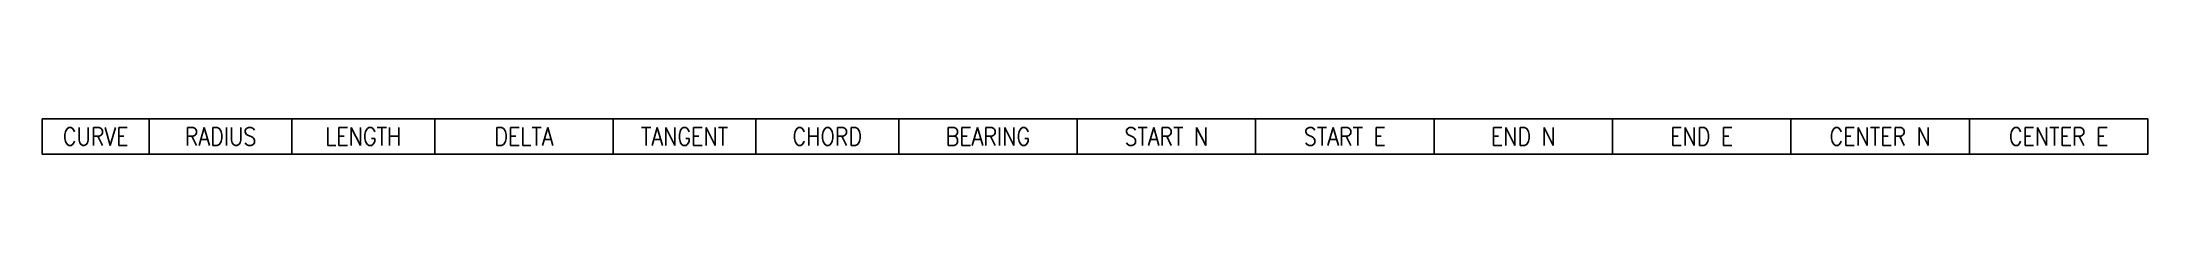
# Model space of a CAD drawing. Extents: x 0 to 118, y -2 to 0.
import ezdxf
from ezdxf.enums import TextEntityAlignment as Align

# ---------------------------------------------------------------- set-up
doc = ezdxf.new("R2010")
doc.units = 0
doc.header["$LTSCALE"] = 30
doc.header["$MEASUREMENT"] = 0
for name, color, linetype in [('CRVS-CURV-bearing', 7, 'Continuous'), ('CRVS-CURV-centereasting', 7, 'Continuous'), ('CRVS-CURV-centernorthing', 7, 'Continuous'), ('CRVS-CURV-chord', 7, 'Continuous'), ('CRVS-CURV-delta', 7, 'Continuous'), ('CRVS-CURV-endeasting', 7, 'Continuous'), ('CRVS-CURV-endnorthing', 7, 'Continuous'), ('CRVS-CURV-label', 7, 'Continuous'), ('CRVS-CURV-length', 7, 'Continuous'), ('CRVS-CURV-radius', 7, 'Continuous'), ('CRVS-CURV-starteasting', 7, 'Continuous'), ('CRVS-CURV-startnorthing', 7, 'Continuous'), ('CRVS-CURV-tangent', 7, 'Continuous')]:
    doc.layers.add(name, color=color, linetype=linetype)
doc.styles.add('ROMANS', font='romans', dxfattribs={"width": 0.95})

msp = doc.modelspace()

# ---------------------------------------------------------------- linework, layer by layer
at = {"layer": 'CRVS-CURV-bearing', "color": 0}
for p, q in [((48, 0), (58, 0)), ((58, -2), (58, 0)), ((48, -2), (58, -2))]:
    msp.add_line(p, q, dxfattribs=at)
at = {"layer": 'CRVS-CURV-centereasting', "color": 0}
for p, q in [((108, 0), (118, 0)), ((118, -2), (118, 0)), ((108, -2), (118, -2))]:
    msp.add_line(p, q, dxfattribs=at)
at = {"layer": 'CRVS-CURV-centernorthing', "color": 0}
for p, q in [((98, 0), (108, 0)), ((108, -2), (108, 0)), ((98, -2), (108, -2))]:
    msp.add_line(p, q, dxfattribs=at)
at = {"layer": 'CRVS-CURV-chord', "color": 0}
for p, q in [((40, 0), (48, 0)), ((48, -2), (48, 0)), ((40, -2), (48, -2))]:
    msp.add_line(p, q, dxfattribs=at)
at = {"layer": 'CRVS-CURV-delta', "color": 0}
for p, q in [((22, 0), (32, 0)), ((32, -2), (32, 0)), ((22, -2), (32, -2))]:
    msp.add_line(p, q, dxfattribs=at)
at = {"layer": 'CRVS-CURV-endeasting', "color": 0}
for p, q in [((88, 0), (98, 0)), ((98, -2), (98, 0)), ((88, -2), (98, -2))]:
    msp.add_line(p, q, dxfattribs=at)
at = {"layer": 'CRVS-CURV-endnorthing', "color": 0}
for p, q in [((78, 0), (88, 0)), ((88, -2), (88, 0)), ((78, -2), (88, -2))]:
    msp.add_line(p, q, dxfattribs=at)
at = {"layer": 'CRVS-CURV-label', "color": 0}
for p, q in [((0, -2), (0, 0)), ((0, 0), (6, 0)), ((6, -2), (6, 0)), ((0, -2), (6, -2))]:
    msp.add_line(p, q, dxfattribs=at)
at = {"layer": 'CRVS-CURV-length', "color": 0}
for p, q in [((14, 0), (22, 0)), ((22, -2), (22, 0)), ((14, -2), (22, -2))]:
    msp.add_line(p, q, dxfattribs=at)
at = {"layer": 'CRVS-CURV-radius', "color": 0}
for p, q in [((6, 0), (14, 0)), ((14, -2), (14, 0)), ((6, -2), (14, -2))]:
    msp.add_line(p, q, dxfattribs=at)
at = {"layer": 'CRVS-CURV-starteasting', "color": 0}
for p, q in [((68, 0), (78, 0)), ((78, -2), (78, 0)), ((68, -2), (78, -2))]:
    msp.add_line(p, q, dxfattribs=at)
at = {"layer": 'CRVS-CURV-startnorthing', "color": 0}
for p, q in [((58, 0), (68, 0)), ((68, -2), (68, 0)), ((58, -2), (68, -2))]:
    msp.add_line(p, q, dxfattribs=at)
at = {"layer": 'CRVS-CURV-tangent', "color": 0}
for p, q in [((32, 0), (40, 0)), ((40, -2), (40, 0)), ((32, -2), (40, -2))]:
    msp.add_line(p, q, dxfattribs=at)

# ---------------------------------------------------------------- texts
at = {"layer": 'CRVS-CURV-bearing', "color": 0, "style": 'ROMANS', "width": 0.85}
msp.add_text('BEARING', height=1, dxfattribs=at).set_placement((53, -1.5), align=Align.CENTER)
at = {"layer": 'CRVS-CURV-centereasting', "color": 0, "style": 'ROMANS', "width": 0.85}
msp.add_text('CENTER E', height=1, dxfattribs=at).set_placement((113, -1.5), align=Align.CENTER)
at = {"layer": 'CRVS-CURV-centernorthing', "color": 0, "style": 'ROMANS', "width": 0.85}
msp.add_text('CENTER N', height=1, dxfattribs=at).set_placement((103, -1.5), align=Align.CENTER)
at = {"layer": 'CRVS-CURV-chord', "color": 0, "style": 'ROMANS', "width": 0.85}
msp.add_text('CHORD', height=1, dxfattribs=at).set_placement((44, -1.5), align=Align.CENTER)
at = {"layer": 'CRVS-CURV-delta', "color": 0, "style": 'ROMANS', "width": 0.85}
msp.add_text('DELTA', height=1, dxfattribs=at).set_placement((27, -1.5), align=Align.CENTER)
at = {"layer": 'CRVS-CURV-endeasting', "color": 0, "style": 'ROMANS', "width": 0.85}
msp.add_text('END E', height=1, dxfattribs=at).set_placement((93, -1.5), align=Align.CENTER)
at = {"layer": 'CRVS-CURV-endnorthing', "color": 0, "style": 'ROMANS', "width": 0.85}
msp.add_text('END N', height=1, dxfattribs=at).set_placement((83, -1.5), align=Align.CENTER)
at = {"layer": 'CRVS-CURV-label', "color": 0, "style": 'ROMANS', "width": 0.85}
msp.add_text('CURVE', height=1, dxfattribs=at).set_placement((3, -1.5), align=Align.CENTER)
at = {"layer": 'CRVS-CURV-length', "color": 0, "style": 'ROMANS', "width": 0.85}
msp.add_text('LENGTH', height=1, dxfattribs=at).set_placement((18, -1.5), align=Align.CENTER)
at = {"layer": 'CRVS-CURV-radius', "color": 0, "style": 'ROMANS', "width": 0.85}
msp.add_text('RADIUS', height=1, dxfattribs=at).set_placement((10, -1.5), align=Align.CENTER)
at = {"layer": 'CRVS-CURV-starteasting', "color": 0, "style": 'ROMANS', "width": 0.85}
msp.add_text('START E', height=1, dxfattribs=at).set_placement((73, -1.5), align=Align.CENTER)
at = {"layer": 'CRVS-CURV-startnorthing', "color": 0, "style": 'ROMANS', "width": 0.85}
msp.add_text('START N', height=1, dxfattribs=at).set_placement((63, -1.5), align=Align.CENTER)
at = {"layer": 'CRVS-CURV-tangent', "color": 0, "style": 'ROMANS', "width": 0.85}
msp.add_text('TANGENT', height=1, dxfattribs=at).set_placement((36, -1.5), align=Align.CENTER)

doc.saveas('drawing.dxf')
